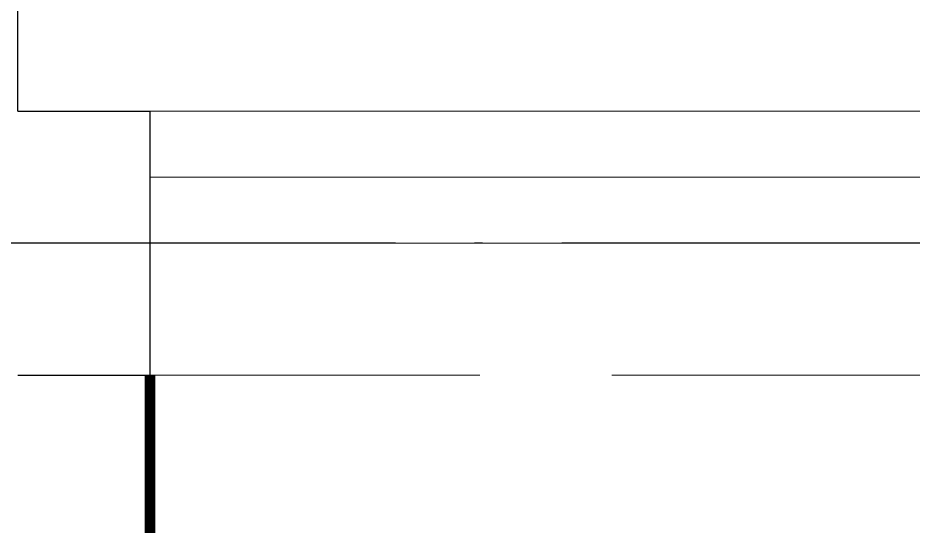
# Model space of a CAD drawing. Extents: x 27938 to 1507990, y 110129 to 923079.
# Drawn here: x 869467 to 870145, y 595234 to 595620 of the extents above; entities that cross this region are included whole.
import ezdxf

# ---------------------------------------------------------------- set-up
doc = ezdxf.new("R2010")
doc.units = 0
doc.header["$LTSCALE"] = 1000
doc.header["$MEASUREMENT"] = 0
doc.linetypes.add('DASH', pattern=[0.35, 0.25, -0.1])
doc.linetypes.add('DOTE', pattern=[2.42, 2, -0.2, 0.02, -0.2])
doc.layers.add('DOTE', color=1, linetype='Continuous')
doc.layers.add('WALL', color=9, linetype='Continuous')
doc.layers.add('平面-栏杆', color=135, linetype='Continuous', lineweight=15)
doc.layers.add('平面-看线', color=45, linetype='Continuous', lineweight=15)

msp = doc.modelspace()

# ---------------------------------------------------------------- linework, layer by layer
at = {"color": 8, "const_width": 8}
msp.add_lwpolyline([(869566.58, 595348.81), (869566.58, 595198.81), (869266.58, 595198.81), (869266.58, 595348.81)], dxfattribs=at)
at = {"layer": 'DOTE', "color": 169, "linetype": 'DOTE', "ltscale": 0.3}
msp.add_line((879916.58, 595448.81), (825916.58, 595448.81), dxfattribs=at)
at = {"layer": 'WALL', "color": 8}
for p, q in [((869466.58, 595548.81), (869466.58, 596148.81)), ((869466.58, 595548.81), (869566.58, 595548.81)), ((869566.58, 595548.81), (869566.58, 595348.81)), ((869466.58, 595348.81), (869566.58, 595348.81))]:
    msp.add_line(p, q, dxfattribs=at)
at = {"layer": '平面-栏杆', "color": 8}
for points in [[(869566.58, 595498.81), (874216.58, 595498.81)], [(869566.58, 595448.81), (874216.58, 595448.81)]]:
    msp.add_lwpolyline(points, dxfattribs=at)
at = {"layer": '平面-看线', "color": 8}
msp.add_lwpolyline([(869566.58, 595548.81), (874216.58, 595548.81)], dxfattribs=at)
at = {"layer": '平面-看线', "color": 8, "linetype": 'DASH'}
msp.add_lwpolyline([(869566.58, 595348.81), (874216.58, 595348.81)], dxfattribs=at)

doc.saveas('drawing.dxf')
